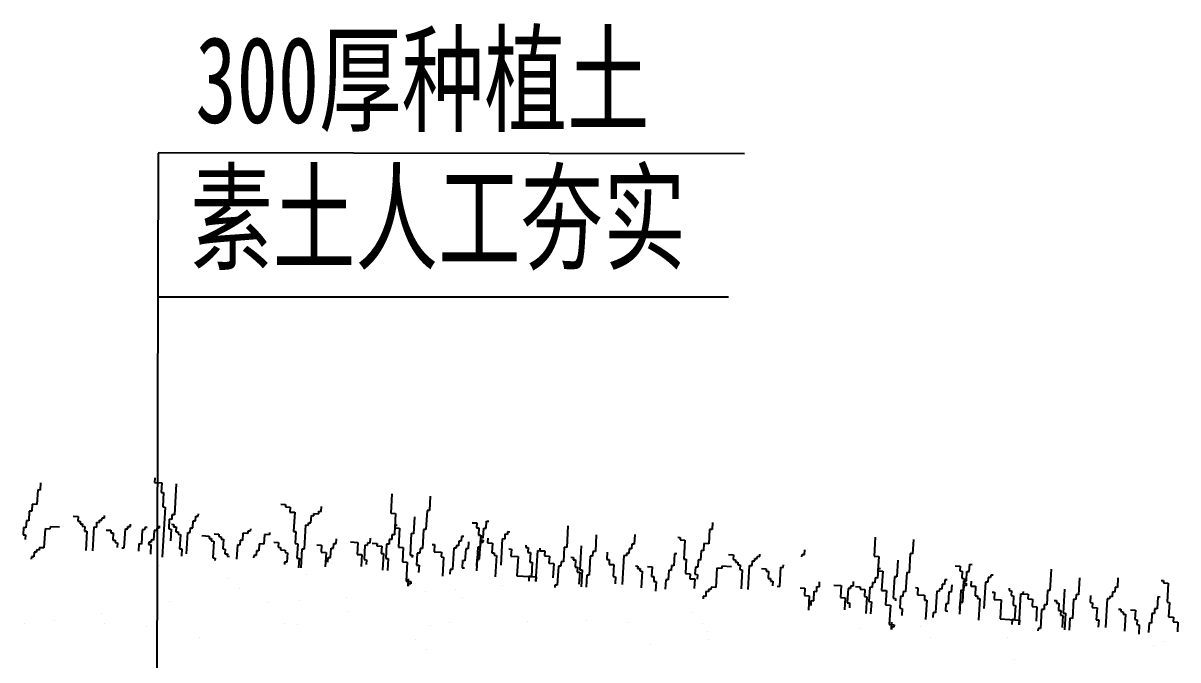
# Model space of a CAD drawing. Extents: x -45948 to -32738, y 12741 to 19047.
# Drawn here: x -41529.3 to -41128.9, y 17763 to 17983.8 of the extents above; entities that cross this region are included whole.
import ezdxf

# ---------------------------------------------------------------- set-up
doc = ezdxf.new("R2010")
doc.units = 0
doc.layers.add('TEXT', color=41, linetype='CONTINUOUS')
doc.layers.add('TREE', color=3, linetype='CONTINUOUS')
doc.styles.add('STYLE1', font='simsun.ttf', dxfattribs={"width": 0.7})

msp = doc.modelspace()

# ---------------------------------------------------------------- linework, layer by layer
at = {"layer": 'TEXT', "linetype": 'CONTINUOUS'}
for p, q in [((-41482.42849, 17938.92387), (-41279.145, 17938.60275)), ((-41483.4894, 17378.08117), (-41482.3578, 17938.75574)), ((-41482.42849, 17888.92387), (-41284.71101, 17888.92387))]:
    msp.add_line(p, q, dxfattribs=at)
at = {"layer": 'TREE', "linetype": 'CONTINUOUS'}
for p, q in [((-41523.20171, 17824.39675), (-41523.34791, 17821.90827)), ((-41483.56942, 17826.22983), (-41483.66689, 17824.57084)), ((-41483.66689, 17824.57084), (-41481.17523, 17824.42446)), ((-41481.17523, 17824.42446), (-41481.37014, 17821.10678)), ((-41476.19133, 17824.13165), (-41476.82481, 17813.34914)), ((-41524.17885, 17821.95709), (-41524.47121, 17816.98073)), ((-41523.34791, 17821.90827), (-41524.17885, 17821.95709)), ((-41481.37014, 17821.10678), (-41480.5392, 17821.05796)), ((-41480.5392, 17821.05796), (-41480.83158, 17816.08131)), ((-41401.38769, 17820.56928), (-41401.77751, 17813.93393)), ((-41388.09789, 17819.7885), (-41388.39026, 17814.81185)), ((-41526.13251, 17817.07833), (-41526.27871, 17814.58985)), ((-41524.47121, 17816.98073), (-41526.13251, 17817.07833)), ((-41480.00123, 17816.03252), (-41481.02453, 17798.61466)), ((-41480.83158, 17816.08131), (-41480.00123, 17816.03252)), ((-41439.93691, 17817.00786), (-41438.27561, 17816.91026)), ((-41438.27561, 17816.91026), (-41438.32432, 17816.08106)), ((-41438.32432, 17816.08106), (-41436.66302, 17815.98346)), ((-41436.66302, 17815.98346), (-41436.76049, 17814.32448)), ((-41425.9142, 17814.51961), (-41425.81675, 17816.1783)), ((-41389.22121, 17814.86066), (-41389.61103, 17808.22532)), ((-41388.39026, 17814.81185), (-41389.22121, 17814.86066)), ((-41528.13492, 17811.36978), (-41528.2811, 17808.8816)), ((-41527.30398, 17811.32096), (-41528.13492, 17811.36978)), ((-41527.10906, 17814.63864), (-41527.30398, 17811.32096)), ((-41526.27871, 17814.58985), (-41527.10906, 17814.63864)), ((-41511.8565, 17812.91048), (-41510.1952, 17812.81288)), ((-41510.1952, 17812.81288), (-41510.29267, 17811.1539)), ((-41510.29267, 17811.1539), (-41509.46231, 17811.10512)), ((-41509.46231, 17811.10512), (-41509.51104, 17810.27562)), ((-41502.81712, 17810.71471), (-41502.76838, 17811.5442)), ((-41502.76838, 17811.5442), (-41501.93803, 17811.49542)), ((-41501.93803, 17811.49542), (-41501.8893, 17812.32491)), ((-41501.8893, 17812.32491), (-41501.05894, 17812.27613)), ((-41501.05894, 17812.27613), (-41501.01022, 17813.10532)), ((-41478.58357, 17811.78776), (-41478.77849, 17808.47008)), ((-41477.75322, 17811.73897), (-41478.58357, 17811.78776)), ((-41477.65575, 17813.39796), (-41477.75322, 17811.73897)), ((-41476.82481, 17813.34914), (-41477.65575, 17813.39796)), ((-41470.42385, 17808.8116), (-41470.27767, 17811.29978)), ((-41470.27767, 17811.29978), (-41469.44672, 17811.25096)), ((-41469.44672, 17811.25096), (-41469.34926, 17812.90995)), ((-41469.34926, 17812.90995), (-41468.5189, 17812.86116)), ((-41468.5189, 17812.86116), (-41468.47017, 17813.69066)), ((-41436.76049, 17814.32448), (-41435.09978, 17814.22691)), ((-41435.09978, 17814.22691), (-41435.48961, 17807.59156)), ((-41429.48044, 17810.56765), (-41429.33426, 17813.05583)), ((-41429.33426, 17813.05583), (-41428.50332, 17813.00701)), ((-41428.50332, 17813.00701), (-41428.45458, 17813.8365)), ((-41428.45458, 17813.8365), (-41426.79329, 17813.7389)), ((-41426.79329, 17813.7389), (-41426.74455, 17814.5684)), ((-41426.74455, 17814.5684), (-41425.9142, 17814.51961)), ((-41401.77751, 17813.93393), (-41400.11622, 17813.83633)), ((-41400.11622, 17813.83633), (-41400.4086, 17808.85967)), ((-41393.52034, 17812.61647), (-41393.86145, 17806.81032)), ((-41368.74823, 17808.66404), (-41368.60204, 17811.15251)), ((-41368.60204, 17811.15251), (-41367.77168, 17811.10373)), ((-41529.11146, 17808.93038), (-41529.25764, 17806.4422)), ((-41528.2811, 17808.8816), (-41529.11146, 17808.93038)), ((-41521.63591, 17808.49119), (-41522.02573, 17801.85584)), ((-41519.97461, 17808.39359), (-41521.63591, 17808.49119)), ((-41519.92588, 17809.22308), (-41519.97461, 17808.39359)), ((-41516.60386, 17809.02791), (-41519.92588, 17809.22308)), ((-41509.51104, 17810.27562), (-41508.68069, 17810.22684)), ((-41508.68069, 17810.22684), (-41508.72942, 17809.39735)), ((-41508.72942, 17809.39735), (-41507.89848, 17809.34853)), ((-41507.89848, 17809.34853), (-41507.99593, 17807.68984)), ((-41507.99593, 17807.68984), (-41507.16557, 17807.64106)), ((-41507.16557, 17807.64106), (-41507.5554, 17801.00571)), ((-41505.06316, 17800.85929), (-41504.57588, 17809.15333)), ((-41504.57588, 17809.15333), (-41503.74552, 17809.10454)), ((-41503.74552, 17809.10454), (-41503.64806, 17810.76353)), ((-41503.64806, 17810.76353), (-41502.81712, 17810.71471)), ((-41500.47164, 17808.08014), (-41498.81035, 17807.98254)), ((-41498.81035, 17807.98254), (-41498.85908, 17807.15305)), ((-41498.85908, 17807.15305), (-41498.02872, 17807.10426)), ((-41498.02872, 17807.10426), (-41498.1749, 17804.61608)), ((-41494.16815, 17801.88362), (-41493.77832, 17808.51897)), ((-41493.77832, 17808.51897), (-41492.94738, 17808.47015)), ((-41492.94738, 17808.47015), (-41492.89865, 17809.29964)), ((-41492.89865, 17809.29964), (-41492.06829, 17809.25086)), ((-41492.06829, 17809.25086), (-41492.01956, 17810.08035)), ((-41487.96407, 17808.17738), (-41488.25643, 17803.20102)), ((-41487.13313, 17808.12856), (-41487.96407, 17808.17738)), ((-41487.08439, 17808.95805), (-41487.13313, 17808.12856)), ((-41486.25404, 17808.90927), (-41487.08439, 17808.95805)), ((-41483.81112, 17807.93339), (-41484.00603, 17804.61572)), ((-41482.98017, 17807.88458), (-41483.81112, 17807.93339)), ((-41482.93144, 17808.71407), (-41482.98017, 17807.88458)), ((-41482.10108, 17808.66528), (-41482.93144, 17808.71407)), ((-41482.05235, 17809.49478), (-41482.10108, 17808.66528)), ((-41478.77849, 17808.47008), (-41477.94813, 17808.4213)), ((-41477.94813, 17808.4213), (-41478.19178, 17804.27413)), ((-41477.85067, 17810.08028), (-41477.01972, 17810.03146)), ((-41477.01972, 17810.03146), (-41477.06846, 17809.20197)), ((-41477.06846, 17809.20197), (-41476.2381, 17809.15319)), ((-41476.2381, 17809.15319), (-41476.33557, 17807.4942)), ((-41476.33557, 17807.4942), (-41475.50462, 17807.44539)), ((-41475.50462, 17807.44539), (-41475.55334, 17806.61619)), ((-41472.62117, 17799.78538), (-41472.18261, 17807.25022)), ((-41472.18261, 17807.25022), (-41471.35167, 17807.2014)), ((-41471.35167, 17807.2014), (-41471.2542, 17808.86038)), ((-41471.2542, 17808.86038), (-41470.42385, 17808.8116)), ((-41453.02983, 17806.95734), (-41453.17601, 17804.46916)), ((-41451.36853, 17806.85974), (-41453.02983, 17806.95734)), ((-41451.31979, 17807.68923), (-41451.36853, 17806.85974)), ((-41450.48885, 17807.64042), (-41451.31979, 17807.68923)), ((-41450.44012, 17808.46991), (-41450.48885, 17807.64042)), ((-41443.84424, 17807.25004), (-41443.89298, 17806.42055)), ((-41435.48961, 17807.59156), (-41434.65866, 17807.54274)), ((-41434.65866, 17807.54274), (-41434.90231, 17803.39558)), ((-41431.67718, 17801.54139), (-41431.18989, 17809.83572)), ((-41431.18989, 17809.83572), (-41430.35953, 17809.78694)), ((-41430.35953, 17809.78694), (-41430.3108, 17810.61643)), ((-41430.3108, 17810.61643), (-41429.48044, 17810.56765)), ((-41400.35986, 17809.68917), (-41400.55478, 17806.37149)), ((-41400.4086, 17808.85967), (-41398.74788, 17808.76211)), ((-41399.52951, 17809.64038), (-41400.35986, 17809.68917)), ((-41398.74788, 17808.76211), (-41399.13771, 17802.12676)), ((-41394.69181, 17806.8591), (-41395.13037, 17799.39426)), ((-41393.86145, 17806.81032), (-41394.69181, 17806.8591)), ((-41390.44139, 17808.2741), (-41390.83122, 17801.63875)), ((-41389.61103, 17808.22532), (-41390.44139, 17808.2741)), ((-41373.63466, 17810.61583), (-41371.97337, 17810.51822)), ((-41371.97337, 17810.51822), (-41372.07083, 17808.85924)), ((-41372.07083, 17808.85924), (-41371.23989, 17808.81042)), ((-41371.23989, 17808.81042), (-41371.38607, 17806.32224)), ((-41369.7735, 17805.39515), (-41369.57859, 17808.71282)), ((-41369.57859, 17808.71282), (-41368.74823, 17808.66404)), ((-41361.3214, 17807.39565), (-41361.37013, 17806.56616)), ((-41360.49104, 17807.34687), (-41361.3214, 17807.39565)), ((-41340.36113, 17809.49336), (-41340.79969, 17802.02852)), ((-41291.25802, 17808.27296), (-41291.55038, 17803.29659)), ((-41290.42708, 17808.22414), (-41291.25802, 17808.27296)), ((-41290.28088, 17810.71261), (-41290.42708, 17808.22414)), ((-41529.25764, 17806.4422), (-41528.42728, 17806.39341)), ((-41528.42728, 17806.39341), (-41528.52475, 17804.73443)), ((-41498.1749, 17804.61608), (-41497.34396, 17804.56726)), ((-41497.34396, 17804.56726), (-41497.39269, 17803.73777)), ((-41497.39269, 17803.73777), (-41496.56234, 17803.68899)), ((-41496.56234, 17803.68899), (-41496.6598, 17802.03001)), ((-41489.08679, 17803.2498), (-41489.23299, 17800.76132)), ((-41488.25643, 17803.20102), (-41489.08679, 17803.2498)), ((-41485.71546, 17803.88409), (-41485.76419, 17803.0546)), ((-41485.76419, 17803.0546), (-41484.93383, 17803.00581)), ((-41484.8851, 17803.8353), (-41485.71546, 17803.88409)), ((-41484.93383, 17803.00581), (-41485.12875, 17799.68814)), ((-41484.83639, 17804.6645), (-41484.8851, 17803.8353)), ((-41484.00603, 17804.61572), (-41484.83639, 17804.6645)), ((-41475.55334, 17806.61619), (-41474.72298, 17806.5674)), ((-41474.72298, 17806.5674), (-41475.01536, 17801.59075)), ((-41467.24743, 17806.12821), (-41464.75578, 17805.98183)), ((-41464.75578, 17805.98183), (-41464.80451, 17805.15234)), ((-41464.80451, 17805.15234), (-41463.97357, 17805.10352)), ((-41463.97357, 17805.10352), (-41464.0223, 17804.27403)), ((-41464.0223, 17804.27403), (-41463.19194, 17804.22524)), ((-41463.19194, 17804.22524), (-41463.53304, 17798.41939)), ((-41463.04576, 17806.71343), (-41461.38446, 17806.61582)), ((-41461.38446, 17806.61582), (-41461.43318, 17805.78663)), ((-41461.43318, 17805.78663), (-41460.60224, 17805.73781)), ((-41460.60224, 17805.73781), (-41460.65097, 17804.90832)), ((-41460.65097, 17804.90832), (-41459.82061, 17804.85953)), ((-41459.82061, 17804.85953), (-41460.01553, 17801.54186)), ((-41454.93419, 17802.90774), (-41455.22655, 17797.93138)), ((-41454.10383, 17802.85896), (-41454.93419, 17802.90774)), ((-41454.00636, 17804.51794), (-41454.10383, 17802.85896)), ((-41453.17601, 17804.46916), (-41454.00636, 17804.51794)), ((-41447.41049, 17803.29808), (-41447.55667, 17800.8099)), ((-41445.74919, 17803.20048), (-41447.41049, 17803.29808)), ((-41445.55428, 17806.51815), (-41445.74919, 17803.20048)), ((-41443.89298, 17806.42055), (-41445.55428, 17806.51815)), ((-41442.37786, 17803.83477), (-41440.71656, 17803.73717)), ((-41440.71656, 17803.73717), (-41440.81403, 17802.07818)), ((-41434.90231, 17803.39558), (-41434.07195, 17803.34679)), ((-41434.07195, 17803.34679), (-41434.36433, 17798.37014)), ((-41427.42676, 17802.95639), (-41425.76546, 17802.85879)), ((-41425.76546, 17802.85879), (-41425.91164, 17800.3706)), ((-41421.66124, 17801.78531), (-41421.56378, 17803.44429)), ((-41421.56378, 17803.44429), (-41420.73342, 17803.39551)), ((-41420.73342, 17803.39551), (-41420.63597, 17805.0542)), ((-41415.70081, 17803.9319), (-41413.20915, 17803.78552)), ((-41413.20915, 17803.78552), (-41413.45278, 17799.63865)), ((-41410.76621, 17802.80993), (-41411.05859, 17797.83328)), ((-41409.93527, 17802.76112), (-41410.76621, 17802.80993)), ((-41409.88656, 17803.59031), (-41409.93527, 17802.76112)), ((-41409.0562, 17803.54153), (-41409.88656, 17803.59031)), ((-41408.95873, 17805.20052), (-41409.0562, 17803.54153)), ((-41408.22526, 17803.49271), (-41406.56396, 17803.39511)), ((-41406.56396, 17803.39511), (-41406.61268, 17802.56591)), ((-41403.24195, 17803.19994), (-41403.53431, 17798.22358)), ((-41402.41101, 17803.15113), (-41403.24195, 17803.19994)), ((-41402.31354, 17804.81011), (-41402.41101, 17803.15113)), ((-41401.48318, 17804.76133), (-41402.31354, 17804.81011)), ((-41401.38572, 17806.42031), (-41401.48318, 17804.76133)), ((-41400.55478, 17806.37149), (-41401.38572, 17806.42031)), ((-41387.41176, 17803.10227), (-41386.58082, 17803.05345)), ((-41386.58082, 17803.05345), (-41386.727, 17800.56527)), ((-41378.17744, 17804.22446), (-41378.27491, 17802.56548)), ((-41377.3465, 17804.17565), (-41378.17744, 17804.22446)), ((-41377.24905, 17805.83434), (-41377.3465, 17804.17565)), ((-41376.4187, 17805.78555), (-41377.24905, 17805.83434)), ((-41374.85485, 17804.02926), (-41375.00105, 17801.54079)), ((-41371.38607, 17806.32224), (-41370.55571, 17806.27346)), ((-41371.04301, 17797.97913), (-41370.60445, 17805.44397)), ((-41370.70189, 17803.78527), (-41370.79936, 17802.12629)), ((-41369.87095, 17803.73646), (-41370.70189, 17803.78527)), ((-41370.55571, 17806.27346), (-41370.65316, 17804.61477)), ((-41370.65316, 17804.61477), (-41369.82222, 17804.56595)), ((-41370.60445, 17805.44397), (-41369.7735, 17805.39515)), ((-41369.82222, 17804.56595), (-41369.87095, 17803.73646)), ((-41368.11279, 17805.29758), (-41368.21024, 17803.63889)), ((-41368.21024, 17803.63889), (-41366.54894, 17803.54129)), ((-41366.54894, 17803.54129), (-41366.74386, 17800.22361)), ((-41363.1289, 17805.00478), (-41363.66491, 17795.88124)), ((-41362.29854, 17804.95599), (-41363.1289, 17805.00478)), ((-41362.20107, 17806.61498), (-41362.29854, 17804.95599)), ((-41361.37013, 17806.56616), (-41362.20107, 17806.61498)), ((-41354.92044, 17802.85811), (-41354.96917, 17802.02862)), ((-41330.54013, 17806.41931), (-41330.88122, 17800.61345)), ((-41318.22745, 17803.19916), (-41318.3249, 17801.54047)), ((-41317.39651, 17803.15035), (-41318.22745, 17803.19916)), ((-41317.20159, 17806.46802), (-41317.39651, 17803.15035)), ((-41302.25108, 17805.58968), (-41301.42014, 17805.54086)), ((-41301.42014, 17805.54086), (-41301.46887, 17804.71137)), ((-41301.46887, 17804.71137), (-41299.80757, 17804.61376)), ((-41299.80757, 17804.61376), (-41300.1974, 17797.97842)), ((-41293.21168, 17803.39419), (-41293.35788, 17800.90572)), ((-41291.55038, 17803.29659), (-41293.21168, 17803.39419)), ((-41233.87837, 17805.59898), (-41234.2682, 17798.96363)), ((-41220.58857, 17804.8182), (-41220.88095, 17799.84154)), ((-41525.4458, 17800.39206), (-41525.54325, 17798.73337)), ((-41524.61485, 17800.34324), (-41525.4458, 17800.39206)), ((-41524.56612, 17801.17274), (-41524.61485, 17800.34324)), ((-41523.73577, 17801.12395), (-41524.56612, 17801.17274)), ((-41523.68703, 17801.95344), (-41523.73577, 17801.12395)), ((-41522.02573, 17801.85584), (-41523.68703, 17801.95344)), ((-41494.9985, 17801.9324), (-41494.16815, 17801.88362)), ((-41475.01536, 17801.59075), (-41474.18442, 17801.54193)), ((-41474.18442, 17801.54193), (-41474.3306, 17799.05375)), ((-41460.01553, 17801.54186), (-41459.18517, 17801.49307)), ((-41459.18517, 17801.49307), (-41459.28264, 17799.83409)), ((-41459.28264, 17799.83409), (-41458.4517, 17799.78527)), ((-41458.4517, 17799.78527), (-41458.50043, 17798.95578)), ((-41458.50043, 17798.95578), (-41457.67007, 17798.907)), ((-41449.31485, 17799.24848), (-41449.36358, 17798.41899)), ((-41448.48449, 17799.1997), (-41449.31485, 17799.24848)), ((-41448.38703, 17800.85868), (-41448.48449, 17799.1997)), ((-41447.55667, 17800.8099), (-41448.38703, 17800.85868)), ((-41440.81403, 17802.07818), (-41439.98367, 17802.0294)), ((-41439.98367, 17802.0294), (-41440.03239, 17801.2002)), ((-41440.03239, 17801.2002), (-41438.37109, 17801.1026)), ((-41438.37109, 17801.1026), (-41438.41982, 17800.27311)), ((-41438.41982, 17800.27311), (-41437.58888, 17800.22429)), ((-41437.58888, 17800.22429), (-41437.78379, 17796.90662)), ((-41432.89795, 17794.95486), (-41432.50812, 17801.59021)), ((-41432.50812, 17801.59021), (-41431.67718, 17801.54139)), ((-41425.91164, 17800.3706), (-41424.25093, 17800.27304)), ((-41424.25093, 17800.27304), (-41424.54331, 17795.29638)), ((-41422.6871, 17798.51645), (-41422.49218, 17801.83413)), ((-41422.49218, 17801.83413), (-41421.66124, 17801.78531)), ((-41413.45278, 17799.63865), (-41411.79148, 17799.54104)), ((-41411.79148, 17799.54104), (-41412.03513, 17795.39388)), ((-41406.61268, 17802.56591), (-41404.95196, 17802.46835)), ((-41404.95196, 17802.46835), (-41405.09816, 17799.97987)), ((-41405.09816, 17799.97987), (-41404.26722, 17799.93105)), ((-41404.26722, 17799.93105), (-41404.60831, 17794.1252)), ((-41399.13771, 17802.12676), (-41397.47641, 17802.02916)), ((-41397.47641, 17802.02916), (-41397.76879, 17797.0525)), ((-41395.13037, 17799.39426), (-41394.30001, 17799.34548)), ((-41394.30001, 17799.34548), (-41394.34873, 17798.51628)), ((-41392.58998, 17800.07737), (-41392.83363, 17795.9302)), ((-41391.75963, 17800.02858), (-41392.58998, 17800.07737)), ((-41391.66216, 17801.68757), (-41391.75963, 17800.02858)), ((-41390.83122, 17801.63875), (-41391.66216, 17801.68757)), ((-41386.727, 17800.56527), (-41384.23534, 17800.41889)), ((-41384.23534, 17800.41889), (-41384.33281, 17798.7599)), ((-41379.98494, 17801.83359), (-41380.4235, 17794.36875)), ((-41379.154, 17801.78477), (-41379.98494, 17801.83359)), ((-41379.10527, 17802.61426), (-41379.154, 17801.78477)), ((-41378.27491, 17802.56548), (-41379.10527, 17802.61426)), ((-41375.8314, 17801.58957), (-41376.07503, 17797.4427)), ((-41375.00105, 17801.54079), (-41375.8314, 17801.58957)), ((-41371.62972, 17802.17507), (-41372.11701, 17793.88074)), ((-41370.79936, 17802.12629), (-41371.62972, 17802.17507)), ((-41366.74386, 17800.22361), (-41365.91291, 17800.1748)), ((-41365.91291, 17800.1748), (-41365.96165, 17799.3453)), ((-41365.96165, 17799.3453), (-41365.13129, 17799.29652)), ((-41365.13129, 17799.29652), (-41365.56985, 17791.83168)), ((-41360.83216, 17801.54072), (-41360.00121, 17801.4919)), ((-41360.00121, 17801.4919), (-41360.14739, 17799.00372)), ((-41360.14739, 17799.00372), (-41357.65574, 17798.85733)), ((-41357.65574, 17798.85733), (-41358.04557, 17792.22198)), ((-41354.96917, 17802.02862), (-41354.13823, 17801.9798)), ((-41354.13823, 17801.9798), (-41354.23569, 17800.32082)), ((-41354.23569, 17800.32082), (-41353.40534, 17800.27203)), ((-41353.40534, 17800.27203), (-41353.60025, 17796.95436)), ((-41351.49842, 17790.17263), (-41350.86495, 17800.95514)), ((-41350.86495, 17800.95514), (-41350.03401, 17800.90632)), ((-41350.03401, 17800.90632), (-41349.98528, 17801.73582)), ((-41350.03401, 17800.90632), (-41348.37271, 17800.80872)), ((-41348.37271, 17800.80872), (-41348.47016, 17799.15003)), ((-41348.47016, 17799.15003), (-41346.80886, 17799.05243)), ((-41346.80886, 17799.05243), (-41346.95506, 17796.56395)), ((-41341.63064, 17802.07733), (-41341.92302, 17797.10068)), ((-41340.79969, 17802.02852), (-41341.63064, 17802.07733)), ((-41335.76765, 17802.56524), (-41336.25495, 17794.27091)), ((-41332.63999, 17799.05207), (-41333.02981, 17792.41672)), ((-41331.80963, 17799.00328), (-41332.63999, 17799.05207)), ((-41331.71216, 17800.66227), (-41331.80963, 17799.00328)), ((-41330.88122, 17800.61345), (-41331.71216, 17800.66227)), ((-41326.72827, 17800.36946), (-41326.87445, 17797.88128)), ((-41320.96275, 17799.19838), (-41321.54749, 17789.24536)), ((-41320.13239, 17799.1496), (-41320.96275, 17799.19838)), ((-41320.08366, 17799.97909), (-41320.13239, 17799.1496)), ((-41319.25272, 17799.93027), (-41320.08366, 17799.97909)), ((-41319.15525, 17801.58926), (-41319.25272, 17799.93027)), ((-41318.3249, 17801.54047), (-41319.15525, 17801.58926)), ((-41303.42253, 17799.8326), (-41303.66618, 17795.68544)), ((-41302.59217, 17799.78382), (-41303.42253, 17799.8326)), ((-41294.18823, 17800.9545), (-41294.38315, 17797.63683)), ((-41293.35788, 17800.90572), (-41294.18823, 17800.9545)), ((-41284.66267, 17799.56281), (-41283.00137, 17799.46521)), ((-41283.00137, 17799.46521), (-41283.09884, 17797.80623)), ((-41274.7442, 17798.14775), (-41274.69546, 17798.97724)), ((-41274.69546, 17798.97724), (-41273.86511, 17798.92845)), ((-41273.86511, 17798.92845), (-41273.81639, 17799.75765)), ((-41259.28397, 17798.7686), (-41259.23524, 17799.59809)), ((-41259.23524, 17799.59809), (-41258.40488, 17799.54931)), ((-41258.40488, 17799.54931), (-41258.30744, 17801.208)), ((-41234.2682, 17798.96363), (-41232.6069, 17798.86603)), ((-41232.6069, 17798.86603), (-41232.89928, 17793.88937)), ((-41221.71189, 17799.89036), (-41222.10172, 17793.25501)), ((-41220.88095, 17799.84154), (-41221.71189, 17799.89036)), ((-41526.3736, 17798.78215), (-41526.42233, 17797.95266)), ((-41525.54325, 17798.73337), (-41526.3736, 17798.78215)), ((-41482.03164, 17795.76012), (-41482.03164, 17795.76012)), ((-41463.53304, 17798.41939), (-41462.7021, 17798.37057)), ((-41462.7021, 17798.37057), (-41462.75083, 17797.54108)), ((-41438.61473, 17796.95543), (-41438.66347, 17796.12594)), ((-41437.78379, 17796.90662), (-41438.61473, 17796.95543)), ((-41434.36433, 17798.37014), (-41433.53339, 17798.32132)), ((-41433.53339, 17798.32132), (-41433.7283, 17795.00364)), ((-41423.61492, 17796.90625), (-41423.51745, 17798.56524)), ((-41423.51745, 17798.56524), (-41422.6871, 17798.51645)), ((-41411.05859, 17797.83328), (-41410.22765, 17797.78446)), ((-41410.22765, 17797.78446), (-41410.32512, 17796.12547)), ((-41403.53431, 17798.22358), (-41402.70337, 17798.17476)), ((-41402.70337, 17798.17476), (-41402.94702, 17794.02759)), ((-41397.76879, 17797.0525), (-41396.10749, 17796.9549)), ((-41396.10749, 17796.9549), (-41396.49732, 17790.31955)), ((-41392.83363, 17795.9302), (-41392.00327, 17795.88142)), ((-41392.00327, 17795.88142), (-41392.14945, 17793.39324)), ((-41384.33281, 17798.7599), (-41383.50187, 17798.71108)), ((-41383.50187, 17798.71108), (-41383.89169, 17792.07574)), ((-41376.90597, 17797.49151), (-41377.05217, 17795.00304)), ((-41377.05217, 17795.00304), (-41376.22123, 17794.95422)), ((-41376.07503, 17797.4427), (-41376.90597, 17797.49151)), ((-41372.01954, 17795.53973), (-41371.87336, 17798.02791)), ((-41371.87336, 17798.02791), (-41371.04301, 17797.97913)), ((-41353.60025, 17796.95436), (-41352.76931, 17796.90554)), ((-41352.76931, 17796.90554), (-41353.06167, 17791.92918)), ((-41346.95506, 17796.56395), (-41345.29435, 17796.46639)), ((-41345.29435, 17796.46639), (-41345.58671, 17791.49002)), ((-41343.68176, 17795.53959), (-41344.07161, 17788.90395)), ((-41342.85082, 17795.49077), (-41343.68176, 17795.53959)), ((-41342.75337, 17797.14946), (-41342.85082, 17795.49077)), ((-41341.92302, 17797.10068), (-41342.75337, 17797.14946)), ((-41339.3339, 17798.61327), (-41338.50295, 17798.56446)), ((-41338.50295, 17798.56446), (-41338.55169, 17797.73496)), ((-41338.55169, 17797.73496), (-41337.72133, 17797.68618)), ((-41337.72133, 17797.68618), (-41337.86751, 17795.198)), ((-41337.86751, 17795.198), (-41337.03657, 17795.14918)), ((-41337.03657, 17795.14918), (-41337.13403, 17793.4902)), ((-41326.87445, 17797.88128), (-41326.04409, 17797.8325)), ((-41326.04409, 17797.8325), (-41326.14156, 17796.17351)), ((-41326.14156, 17796.17351), (-41324.48026, 17796.07591)), ((-41324.48026, 17796.07591), (-41324.72391, 17791.92875)), ((-41317.00471, 17795.63672), (-41316.17377, 17795.5879)), ((-41316.17377, 17795.5879), (-41316.2225, 17794.75841)), ((-41312.85176, 17795.39274), (-41311.19046, 17795.29513)), ((-41311.19046, 17795.29513), (-41311.38537, 17791.97746)), ((-41304.49653, 17795.73422), (-41304.594, 17794.07524)), ((-41303.66618, 17795.68544), (-41304.49653, 17795.73422)), ((-41300.1974, 17797.97842), (-41299.36704, 17797.92963)), ((-41299.36704, 17797.92963), (-41299.6594, 17792.95327)), ((-41296.19063, 17795.24625), (-41296.33681, 17792.75806)), ((-41295.36027, 17795.19746), (-41296.19063, 17795.24625)), ((-41295.21409, 17797.68565), (-41295.36027, 17795.19746)), ((-41294.38315, 17797.63683), (-41295.21409, 17797.68565)), ((-41288.71508, 17794.80706), (-41289.1049, 17788.17171)), ((-41287.05378, 17794.70946), (-41288.71508, 17794.80706)), ((-41287.00505, 17795.53895), (-41287.05378, 17794.70946)), ((-41283.68303, 17795.34378), (-41287.00505, 17795.53895)), ((-41283.09884, 17797.80623), (-41282.26848, 17797.75744)), ((-41282.26848, 17797.75744), (-41282.31721, 17796.92795)), ((-41282.31721, 17796.92795), (-41281.48686, 17796.87917)), ((-41281.48686, 17796.87917), (-41281.53559, 17796.04968)), ((-41281.53559, 17796.04968), (-41280.70465, 17796.00086)), ((-41280.70465, 17796.00086), (-41280.8021, 17794.34217)), ((-41277.86933, 17787.51162), (-41277.38205, 17795.80566)), ((-41277.38205, 17795.80566), (-41276.55169, 17795.75687)), ((-41276.55169, 17795.75687), (-41276.45423, 17797.41586)), ((-41276.45423, 17797.41586), (-41275.62329, 17797.36704)), ((-41275.62329, 17797.36704), (-41275.57455, 17798.19653)), ((-41275.57455, 17798.19653), (-41274.7442, 17798.14775)), ((-41266.97432, 17788.53595), (-41266.58449, 17795.1713)), ((-41266.58449, 17795.1713), (-41265.75355, 17795.12248)), ((-41265.75355, 17795.12248), (-41265.70481, 17795.95197)), ((-41226.01103, 17797.64617), (-41226.35214, 17791.84002)), ((-41206.12535, 17795.64552), (-41204.46405, 17795.54792)), ((-41204.46405, 17795.54792), (-41204.56152, 17793.88894)), ((-41201.23892, 17793.69374), (-41201.09272, 17796.18221)), ((-41201.09272, 17796.18221), (-41200.26237, 17796.13343)), ((-41457.87916, 17791.22519), (-41457.87916, 17791.22519)), ((-41430.97231, 17792.51457), (-41430.97231, 17792.51457)), ((-41395.76384, 17788.61175), (-41395.61765, 17791.10022)), ((-41381.25386, 17794.41753), (-41381.35131, 17792.75884)), ((-41380.4235, 17794.36875), (-41381.25386, 17794.41753)), ((-41358.04557, 17792.22198), (-41351.40096, 17791.83161)), ((-41353.89261, 17791.978), (-41353.99008, 17790.31901)), ((-41353.06167, 17791.92918), (-41353.89261, 17791.978)), ((-41351.40096, 17791.83161), (-41351.49842, 17790.17263)), ((-41337.13403, 17793.4902), (-41336.30368, 17793.44141)), ((-41336.30368, 17793.44141), (-41336.54732, 17789.29425)), ((-41336.25495, 17794.27091), (-41335.424, 17794.22209)), ((-41335.424, 17794.22209), (-41335.76512, 17788.41594)), ((-41333.86017, 17792.4655), (-41334.10382, 17788.31834)), ((-41333.02981, 17792.41672), (-41333.86017, 17792.4655)), ((-41324.72391, 17791.92875), (-41323.89297, 17791.87993)), ((-41323.89297, 17791.87993), (-41324.03915, 17789.39175)), ((-41316.2225, 17794.75841), (-41315.39215, 17794.70963)), ((-41315.39215, 17794.70963), (-41315.44086, 17793.88043)), ((-41315.44086, 17793.88043), (-41314.6105, 17793.83165)), ((-41314.6105, 17793.83165), (-41314.95162, 17788.0255)), ((-41311.38537, 17791.97746), (-41310.55443, 17791.92864)), ((-41310.55443, 17791.92864), (-41310.6519, 17790.26966)), ((-41306.45021, 17790.85516), (-41306.64512, 17787.53749)), ((-41305.61985, 17790.80638), (-41306.45021, 17790.85516)), ((-41305.42494, 17794.12405), (-41305.61985, 17790.80638)), ((-41304.594, 17794.07524), (-41305.42494, 17794.12405)), ((-41299.6594, 17792.95327), (-41297.99811, 17792.85567)), ((-41297.99811, 17792.85567), (-41298.09557, 17791.19668)), ((-41298.09557, 17791.19668), (-41296.43427, 17791.09908)), ((-41296.43427, 17791.09908), (-41296.62919, 17787.78141)), ((-41296.33681, 17792.75806), (-41295.50645, 17792.70928)), ((-41295.50645, 17792.70928), (-41295.60392, 17791.0503)), ((-41280.8021, 17794.34217), (-41279.97174, 17794.29338)), ((-41279.97174, 17794.29338), (-41280.36157, 17787.65804)), ((-41273.27781, 17794.73247), (-41271.61651, 17794.63487)), ((-41271.61651, 17794.63487), (-41271.66525, 17793.80538)), ((-41271.66525, 17793.80538), (-41270.83489, 17793.75659)), ((-41270.83489, 17793.75659), (-41270.98107, 17791.26841)), ((-41270.98107, 17791.26841), (-41270.15013, 17791.21959)), ((-41270.15013, 17791.21959), (-41270.19886, 17790.3901)), ((-41233.87641, 17791.45001), (-41233.97387, 17789.79102)), ((-41233.04546, 17791.40119), (-41233.87641, 17791.45001)), ((-41232.85055, 17794.71886), (-41233.04546, 17791.40119)), ((-41232.89928, 17793.88937), (-41231.23857, 17793.7918)), ((-41232.02019, 17794.67008), (-41232.85055, 17794.71886)), ((-41231.23857, 17793.7918), (-41231.6284, 17787.15646)), ((-41227.1825, 17791.8888), (-41227.62106, 17784.42396)), ((-41226.35214, 17791.84002), (-41227.1825, 17791.8888)), ((-41222.93208, 17793.3038), (-41223.32191, 17786.66845)), ((-41222.10172, 17793.25501), (-41222.93208, 17793.3038)), ((-41209.73974, 17790.86404), (-41209.83719, 17789.20534)), ((-41208.90939, 17790.81525), (-41209.73974, 17790.86404)), ((-41204.56152, 17793.88894), (-41203.73058, 17793.84012)), ((-41203.73058, 17793.84012), (-41203.87676, 17791.35194)), ((-41203.87676, 17791.35194), (-41203.0464, 17791.30316)), ((-41203.0464, 17791.30316), (-41203.14385, 17789.64446)), ((-41202.26419, 17790.42485), (-41202.06928, 17793.74252)), ((-41202.06928, 17793.74252), (-41201.23892, 17793.69374)), ((-41194.69176, 17791.64467), (-41194.78923, 17789.98569)), ((-41193.86082, 17791.59586), (-41194.69176, 17791.64467)), ((-41193.81209, 17792.42535), (-41193.86082, 17791.59586)), ((-41192.98173, 17792.37656), (-41193.81209, 17792.42535)), ((-41172.85182, 17794.52305), (-41173.29038, 17787.05821)), ((-41163.03081, 17791.449), (-41163.37191, 17785.64315)), ((-41149.69228, 17791.49772), (-41149.88719, 17788.18004)), ((-41454.39723, 17787.63685), (-41454.39723, 17787.63685)), ((-41396.49732, 17790.31955), (-41394.83602, 17790.22195)), ((-41395.71511, 17789.44124), (-41395.76384, 17788.61175)), ((-41394.88476, 17789.39245), (-41395.71511, 17789.44124)), ((-41394.83602, 17790.22195), (-41394.88476, 17789.39245)), ((-41379.40397, 17787.51377), (-41379.40397, 17787.51377)), ((-41363.04672, 17788.6971), (-41363.04672, 17788.6971)), ((-41344.90196, 17788.95273), (-41344.95068, 17788.12353)), ((-41344.07161, 17788.90395), (-41344.90196, 17788.95273)), ((-41310.6519, 17790.26966), (-41309.82154, 17790.22087)), ((-41309.82154, 17790.22087), (-41310.01645, 17786.9032)), ((-41291.64529, 17787.4886), (-41291.69402, 17786.65911)), ((-41290.81494, 17787.43982), (-41291.64529, 17787.4886)), ((-41290.7662, 17788.26931), (-41290.81494, 17787.43982)), ((-41289.1049, 17788.17171), (-41290.7662, 17788.26931)), ((-41270.19886, 17790.3901), (-41269.36851, 17790.34132)), ((-41269.36851, 17790.34132), (-41269.46597, 17788.68233)), ((-41267.80467, 17788.58473), (-41266.97432, 17788.53595)), ((-41259.91745, 17787.98609), (-41258.25615, 17787.88849)), ((-41258.25615, 17787.88849), (-41258.40233, 17785.4003)), ((-41255.17778, 17783.54615), (-41254.98287, 17786.86382)), ((-41254.98287, 17786.86382), (-41254.15193, 17786.81501)), ((-41254.15193, 17786.81501), (-41254.05446, 17788.47399)), ((-41254.05446, 17788.47399), (-41253.22411, 17788.42521)), ((-41253.22411, 17788.42521), (-41253.12666, 17790.0839)), ((-41248.1915, 17788.9616), (-41245.69984, 17788.81522)), ((-41245.69984, 17788.81522), (-41245.94347, 17784.66834)), ((-41243.2569, 17787.83963), (-41243.54928, 17782.86297)), ((-41242.42596, 17787.79081), (-41243.2569, 17787.83963)), ((-41242.37724, 17788.62001), (-41242.42596, 17787.79081)), ((-41241.54689, 17788.57123), (-41242.37724, 17788.62001)), ((-41241.44942, 17790.23021), (-41241.54689, 17788.57123)), ((-41240.71595, 17788.52241), (-41239.05465, 17788.42481)), ((-41239.05465, 17788.42481), (-41239.10336, 17787.59561)), ((-41239.10336, 17787.59561), (-41237.44265, 17787.49804)), ((-41237.44265, 17787.49804), (-41237.58885, 17785.00957)), ((-41235.73264, 17788.22964), (-41236.025, 17783.25328)), ((-41234.90169, 17788.18082), (-41235.73264, 17788.22964)), ((-41234.80423, 17789.83981), (-41234.90169, 17788.18082)), ((-41233.97387, 17789.79102), (-41234.80423, 17789.83981)), ((-41231.6284, 17787.15646), (-41229.9671, 17787.05885)), ((-41229.9671, 17787.05885), (-41230.25948, 17782.0822)), ((-41219.90245, 17788.13197), (-41219.0715, 17788.08315)), ((-41219.0715, 17788.08315), (-41219.21769, 17785.59497)), ((-41212.47563, 17786.86329), (-41212.91419, 17779.39845)), ((-41211.64469, 17786.81447), (-41212.47563, 17786.86329)), ((-41211.59595, 17787.64396), (-41211.64469, 17786.81447)), ((-41210.7656, 17787.59518), (-41211.59595, 17787.64396)), ((-41210.66813, 17789.25416), (-41210.7656, 17787.59518)), ((-41209.83719, 17789.20534), (-41210.66813, 17789.25416)), ((-41207.34554, 17789.05896), (-41207.49173, 17786.57048)), ((-41204.1204, 17787.20477), (-41204.6077, 17778.91044)), ((-41203.29005, 17787.15599), (-41204.1204, 17787.20477)), ((-41203.53369, 17783.00882), (-41203.09513, 17790.47366)), ((-41203.19258, 17788.81497), (-41203.29005, 17787.15599)), ((-41202.36164, 17788.76615), (-41203.19258, 17788.81497)), ((-41203.14385, 17789.64446), (-41202.31291, 17789.59565)), ((-41203.09513, 17790.47366), (-41202.26419, 17790.42485)), ((-41202.31291, 17789.59565), (-41202.36164, 17788.76615)), ((-41200.60348, 17790.32728), (-41200.70093, 17788.66859)), ((-41200.70093, 17788.66859), (-41199.03963, 17788.57099)), ((-41199.03963, 17788.57099), (-41199.23454, 17785.25331)), ((-41195.61958, 17790.03447), (-41196.15559, 17780.91094)), ((-41194.78923, 17789.98569), (-41195.61958, 17790.03447)), ((-41187.41113, 17787.88781), (-41187.45986, 17787.05832)), ((-41187.45986, 17787.05832), (-41186.62892, 17787.0095)), ((-41186.62892, 17787.0095), (-41186.72638, 17785.35052)), ((-41174.12132, 17787.10703), (-41174.4137, 17782.13037)), ((-41173.29038, 17787.05821), (-41174.12132, 17787.10703)), ((-41168.25834, 17787.59494), (-41168.74563, 17779.3006)), ((-41150.71814, 17788.22886), (-41150.81558, 17786.57017)), ((-41149.88719, 17788.18004), (-41150.71814, 17788.22886)), ((-41134.74177, 17790.61937), (-41133.91082, 17790.57056)), ((-41133.91082, 17790.57056), (-41133.95956, 17789.74106)), ((-41133.95956, 17789.74106), (-41132.29826, 17789.64346)), ((-41132.29826, 17789.64346), (-41132.68809, 17783.00811)), ((-41478.6713, 17783.35717), (-41478.6713, 17783.35717)), ((-41444.03507, 17782.83818), (-41444.03507, 17782.83818)), ((-41433.56244, 17783.5958), (-41433.56244, 17783.5958)), ((-41417.20518, 17784.77913), (-41417.20518, 17784.77913)), ((-41389.8766, 17786.75615), (-41389.8766, 17786.75615)), ((-41376.914, 17784.69705), (-41376.914, 17784.69705)), ((-41293.45277, 17785.09802), (-41293.5015, 17784.26853)), ((-41292.62241, 17785.04924), (-41293.45277, 17785.09802)), ((-41292.52497, 17786.70793), (-41292.62241, 17785.04924)), ((-41291.69402, 17786.65911), (-41292.52497, 17786.70793)), ((-41258.40233, 17785.4003), (-41256.74162, 17785.30274)), ((-41256.74162, 17785.30274), (-41257.034, 17780.32608)), ((-41256.10561, 17781.93595), (-41256.00814, 17783.59493)), ((-41256.00814, 17783.59493), (-41255.17778, 17783.54615)), ((-41245.94347, 17784.66834), (-41244.28217, 17784.57074)), ((-41244.28217, 17784.57074), (-41244.52582, 17780.42358)), ((-41243.54928, 17782.86297), (-41242.71834, 17782.81416)), ((-41242.71834, 17782.81416), (-41242.8158, 17781.15517)), ((-41237.58885, 17785.00957), (-41236.75791, 17784.96075)), ((-41236.75791, 17784.96075), (-41237.099, 17779.15489)), ((-41236.025, 17783.25328), (-41235.19406, 17783.20446)), ((-41235.19406, 17783.20446), (-41235.4377, 17779.05729)), ((-41227.62106, 17784.42396), (-41226.7907, 17784.37518)), ((-41226.7907, 17784.37518), (-41226.83942, 17783.54598)), ((-41225.08067, 17785.10707), (-41225.32432, 17780.9599)), ((-41224.25031, 17785.05828), (-41225.08067, 17785.10707)), ((-41224.15285, 17786.71727), (-41224.25031, 17785.05828)), ((-41223.32191, 17786.66845), (-41224.15285, 17786.71727)), ((-41219.21769, 17785.59497), (-41216.72603, 17785.44858)), ((-41216.72603, 17785.44858), (-41216.8235, 17783.7896)), ((-41216.8235, 17783.7896), (-41215.99255, 17783.74078)), ((-41215.99255, 17783.74078), (-41216.38238, 17777.10543)), ((-41208.32209, 17786.61927), (-41208.56572, 17782.47239)), ((-41207.49173, 17786.57048), (-41208.32209, 17786.61927)), ((-41204.51023, 17780.56942), (-41204.36405, 17783.05761)), ((-41204.36405, 17783.05761), (-41203.53369, 17783.00882)), ((-41199.23454, 17785.25331), (-41198.4036, 17785.20449)), ((-41198.4036, 17785.20449), (-41198.45233, 17784.375)), ((-41198.45233, 17784.375), (-41197.62198, 17784.32622)), ((-41197.62198, 17784.32622), (-41198.06054, 17776.86138)), ((-41193.32284, 17786.57041), (-41192.4919, 17786.5216)), ((-41192.4919, 17786.5216), (-41192.63808, 17784.03341)), ((-41192.63808, 17784.03341), (-41190.14643, 17783.88703)), ((-41190.14643, 17783.88703), (-41190.53625, 17777.25168)), ((-41186.72638, 17785.35052), (-41185.89603, 17785.30173)), ((-41185.89603, 17785.30173), (-41186.09094, 17781.98406)), ((-41183.98911, 17775.20233), (-41183.35564, 17785.98484)), ((-41183.35564, 17785.98484), (-41182.5247, 17785.93602)), ((-41182.5247, 17785.93602), (-41182.47596, 17786.76551)), ((-41182.5247, 17785.93602), (-41180.8634, 17785.83842)), ((-41180.8634, 17785.83842), (-41180.96085, 17784.17973)), ((-41180.96085, 17784.17973), (-41179.29955, 17784.08213)), ((-41179.29955, 17784.08213), (-41179.44575, 17781.59365)), ((-41171.82458, 17783.64297), (-41170.99364, 17783.59415)), ((-41170.99364, 17783.59415), (-41171.04237, 17782.76466)), ((-41165.13067, 17784.08177), (-41165.5205, 17777.44642)), ((-41164.30032, 17784.03298), (-41165.13067, 17784.08177)), ((-41164.20285, 17785.69197), (-41164.30032, 17784.03298)), ((-41163.37191, 17785.64315), (-41164.20285, 17785.69197)), ((-41159.21896, 17785.39916), (-41159.36514, 17782.91098)), ((-41159.36514, 17782.91098), (-41158.53478, 17782.86219)), ((-41158.53478, 17782.86219), (-41158.63225, 17781.20321)), ((-41153.45344, 17784.22808), (-41154.03818, 17774.27506)), ((-41152.62308, 17784.1793), (-41153.45344, 17784.22808)), ((-41152.57435, 17785.00879), (-41152.62308, 17784.1793)), ((-41151.74341, 17784.95997), (-41152.57435, 17785.00879)), ((-41151.64594, 17786.61895), (-41151.74341, 17784.95997)), ((-41150.81558, 17786.57017), (-41151.64594, 17786.61895)), ((-41135.91322, 17784.8623), (-41136.15686, 17780.71513)), ((-41135.08286, 17784.81352), (-41135.91322, 17784.8623)), ((-41132.68809, 17783.00811), (-41131.85773, 17782.95933)), ((-41131.85773, 17782.95933), (-41132.15009, 17777.98297)), ((-41501.97039, 17779.01637), (-41501.97039, 17779.01637)), ((-41416.48904, 17779.81732), (-41416.48904, 17779.81732)), ((-41297.06305, 17779.31719), (-41297.06305, 17779.31719)), ((-41230.25948, 17782.0822), (-41228.59818, 17781.98459)), ((-41228.59818, 17781.98459), (-41228.98801, 17775.34925)), ((-41225.32432, 17780.9599), (-41224.49396, 17780.91112)), ((-41224.49396, 17780.91112), (-41224.64014, 17778.42293)), ((-41213.74455, 17779.44723), (-41213.84199, 17777.78854)), ((-41212.91419, 17779.39845), (-41213.74455, 17779.44723)), ((-41209.39666, 17782.52121), (-41209.54286, 17780.03274)), ((-41209.54286, 17780.03274), (-41208.71192, 17779.98392)), ((-41208.56572, 17782.47239), (-41209.39666, 17782.52121)), ((-41186.09094, 17781.98406), (-41185.26, 17781.93524)), ((-41185.26, 17781.93524), (-41185.55236, 17776.95888)), ((-41179.44575, 17781.59365), (-41177.78503, 17781.49609)), ((-41177.78503, 17781.49609), (-41178.0774, 17776.51972)), ((-41176.17245, 17780.56929), (-41176.5623, 17773.93364)), ((-41175.34151, 17780.52047), (-41176.17245, 17780.56929)), ((-41175.24406, 17782.17916), (-41175.34151, 17780.52047)), ((-41174.4137, 17782.13037), (-41175.24406, 17782.17916)), ((-41171.04237, 17782.76466), (-41170.21202, 17782.71588)), ((-41170.21202, 17782.71588), (-41170.3582, 17780.2277)), ((-41170.3582, 17780.2277), (-41169.52726, 17780.17888)), ((-41169.52726, 17780.17888), (-41169.62472, 17778.5199)), ((-41168.74563, 17779.3006), (-41167.91469, 17779.25179)), ((-41167.91469, 17779.25179), (-41168.2558, 17773.44564)), ((-41158.63225, 17781.20321), (-41156.97095, 17781.10561)), ((-41156.97095, 17781.10561), (-41157.2146, 17776.95844)), ((-41149.4954, 17780.66642), (-41148.66446, 17780.6176)), ((-41148.66446, 17780.6176), (-41148.71319, 17779.78811)), ((-41148.71319, 17779.78811), (-41147.88283, 17779.73933)), ((-41147.88283, 17779.73933), (-41147.93155, 17778.91013)), ((-41147.93155, 17778.91013), (-41147.10119, 17778.86134)), ((-41147.10119, 17778.86134), (-41147.4423, 17773.05519)), ((-41145.34245, 17780.42243), (-41143.68115, 17780.32483)), ((-41143.68115, 17780.32483), (-41143.87606, 17777.00716)), ((-41137.91563, 17779.15375), (-41138.11054, 17775.83608)), ((-41137.08469, 17779.10493), (-41137.91563, 17779.15375)), ((-41136.98722, 17780.76392), (-41137.08469, 17779.10493)), ((-41136.15686, 17780.71513), (-41136.98722, 17780.76392)), ((-41528.64026, 17775.50522), (-41528.64026, 17775.50522)), ((-41518.23008, 17776.87574), (-41518.23008, 17776.87574)), ((-41500.97794, 17775.7065), (-41500.97794, 17775.7065)), ((-41438.6951, 17775.81968), (-41438.6951, 17775.81968)), ((-41434.09815, 17775.18005), (-41434.09815, 17775.18005)), ((-41388.04042, 17774.93467), (-41388.04042, 17774.93467)), ((-41381.51632, 17775.93287), (-41381.51632, 17775.93287)), ((-41354.30677, 17776.27748), (-41354.30677, 17776.27748)), ((-41334.02256, 17776.88083), (-41334.02256, 17776.88083)), ((-41319.23349, 17776.04605), (-41319.23349, 17776.04605)), ((-41293.58112, 17775.72885), (-41293.58112, 17775.72885)), ((-41228.98801, 17775.34925), (-41227.32671, 17775.25164)), ((-41228.25453, 17773.64144), (-41228.10833, 17776.12992)), ((-41227.32671, 17775.25164), (-41227.37544, 17774.42215)), ((-41190.53625, 17777.25168), (-41183.89165, 17776.86131)), ((-41186.3833, 17777.00769), (-41186.48077, 17775.34871)), ((-41185.55236, 17776.95888), (-41186.3833, 17777.00769)), ((-41183.89165, 17776.86131), (-41183.98911, 17775.20233)), ((-41169.62472, 17778.5199), (-41168.79437, 17778.47111)), ((-41168.79437, 17778.47111), (-41169.03801, 17774.32395)), ((-41166.35086, 17777.4952), (-41166.5945, 17773.34803)), ((-41165.5205, 17777.44642), (-41166.35086, 17777.4952)), ((-41157.2146, 17776.95844), (-41156.38365, 17776.90963)), ((-41156.38365, 17776.90963), (-41156.52983, 17774.42144)), ((-41143.87606, 17777.00716), (-41143.04512, 17776.95834)), ((-41143.04512, 17776.95834), (-41143.14258, 17775.29936)), ((-41143.14258, 17775.29936), (-41142.31223, 17775.25057)), ((-41142.31223, 17775.25057), (-41142.50714, 17771.9329)), ((-41138.9409, 17775.88486), (-41139.13581, 17772.56719)), ((-41138.11054, 17775.83608), (-41138.9409, 17775.88486)), ((-41132.15009, 17777.98297), (-41130.48879, 17777.88536)), ((-41130.48879, 17777.88536), (-41130.58626, 17776.22638)), ((-41130.58626, 17776.22638), (-41128.92496, 17776.12878)), ((-41128.92496, 17776.12878), (-41129.11987, 17772.8111)), ((-41486.44998, 17774.51229), (-41486.44998, 17774.51229)), ((-41468.03082, 17770.83154), (-41468.03082, 17770.83154)), ((-41292.12451, 17772.73764), (-41292.12451, 17772.73764)), ((-41239.00072, 17773.98029), (-41239.00072, 17773.98029)), ((-41228.2058, 17774.47094), (-41228.25453, 17773.64144)), ((-41227.37544, 17774.42215), (-41228.2058, 17774.47094)), ((-41218.26513, 17774.47875), (-41218.26513, 17774.47875)), ((-41214.7832, 17770.89041), (-41214.7832, 17770.89041)), ((-41177.39265, 17773.98243), (-41177.44137, 17773.15323)), ((-41176.5623, 17773.93364), (-41177.39265, 17773.98243)), ((-41393.10586, 17770.14411), (-41393.10586, 17770.14411)), ((-41389.41947, 17766.76616), (-41389.41947, 17766.76616)), ((-41311.8972, 17768.37574), (-41311.8972, 17768.37574)), ((-41291.50909, 17770.24668), (-41291.50909, 17770.24668)), ((-41187.94139, 17770.73474), (-41187.94139, 17770.73474)), ((-41137.29996, 17767.95061), (-41137.29996, 17767.95061)), ((-41133.90237, 17769.50946), (-41133.90237, 17769.50946)), ((-41185.58506, 17763.10208), (-41185.58506, 17763.10208))]:
    msp.add_line(p, q, dxfattribs=at)

# ---------------------------------------------------------------- texts
at = {"layer": 'TEXT', "linetype": 'CONTINUOUS', "style": 'STYLE1', "width": 0.7}
for s, p in [('300厚种植土', (-41469.5227, 17949.25749)), ('素土人工夯实', (-41471.33856, 17901.40449))]:
    msp.add_text(s, height=30, dxfattribs=at).set_placement(p)

doc.saveas('drawing.dxf')
